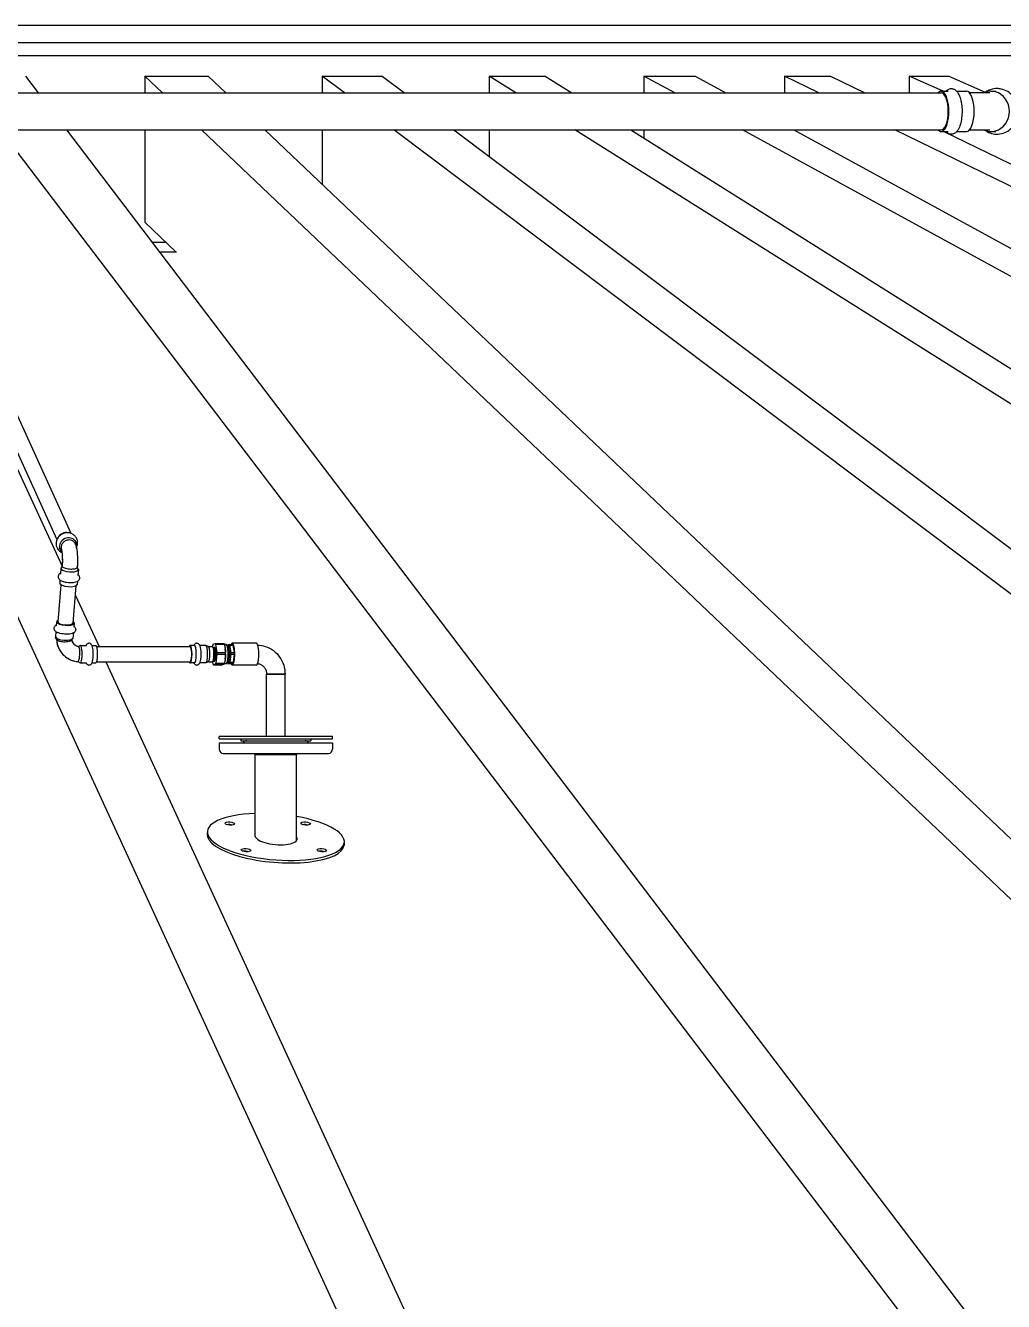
# Model space of a CAD drawing. Header units: millimetres. Extents: x 0 to 157650, y 0 to 89100.
# Drawn here: x 27041 to 28464, y 79103 to 80960 of the extents above; entities that cross this region are included whole.
import ezdxf

# ---------------------------------------------------------------- set-up
doc = ezdxf.new("R2010")
doc.units = ezdxf.units.MM
doc.header["$LTSCALE"] = 150
doc.layers.add('Visible', color=7, linetype='Continuous', lineweight=25)

msp = doc.modelspace()

# ---------------------------------------------------------------- linework, layer by layer
at = {"layer": 'Visible', "color": 9, "true_color": 0xc0c0c0}
for p, q in [((28844.9, 80960.4), (23686, 80960.4)), ((28844.9, 80935.4), (26892, 80935.4)), ((28849.6, 80916.4), (26816.6, 80916.4)), ((27040.6, 80886.8), (27059.2, 80862.4)), ((27214.1, 80886.8), (27306.5, 80886.8)), ((27239.8, 80862.4), (27214.1, 80886.8)), ((27214.1, 80886.8), (27214.1, 80862.4)), ((27306.5, 80886.8), (27332.2, 80862.4)), ((27472.2, 80886.8), (27559.7, 80886.8)), ((27504.6, 80862.4), (27472.2, 80886.8)), ((27472.2, 80886.8), (27472.2, 80862.4)), ((27559.7, 80886.8), (27592.2, 80862.4)), ((27715.4, 80886.8), (27796.9, 80886.8)), ((27754.2, 80862.4), (27715.4, 80886.8)), ((27715.4, 80886.8), (27715.4, 80862.4)), ((27796.9, 80886.8), (27835.8, 80862.4)), ((27940.7, 80886.8), (28015.3, 80886.8)), ((27985.4, 80862.4), (27940.7, 80886.8)), ((27940.7, 80886.8), (27940.7, 80862.4)), ((28015.3, 80886.8), (28060, 80862.4)), ((28145.3, 80886.8), (28211.9, 80886.8)), ((28195.3, 80862.4), (28145.3, 80886.8)), ((28145.3, 80886.8), (28145.3, 80862.4)), ((28211.9, 80886.8), (28261.9, 80862.4)), ((28326.5, 80886.8), (28384.4, 80886.8)), ((28376.1, 80864.7), (28326.5, 80886.8)), ((28326.5, 80886.8), (28326.5, 80862.4)), ((28384.4, 80886.8), (28437.1, 80863.3)), ((26792, 80860), (27086.3, 80212.1)), ((26812.1, 80869.1), (27106.3, 80221.2)), ((26817.7, 80862.4), (28373.2, 80862.4)), ((28373.2, 80864.7), (28383.6, 80864.7)), ((28395.8, 80864.7), (28410.1, 80864.7)), ((28416.3, 80861.5), (28412.9, 80863.8)), ((28443.8, 80862.4), (28415, 80862.4)), ((28445.4, 80864.7), (28452.7, 80864.7)), ((28245, 77458.2), (26705.6, 80802.3)), ((26802, 80807), (27093.7, 80173.2)), ((26839.6, 80808.4), (28373.2, 80808.4)), ((29552.7, 77458.2), (27004.1, 80808.4)), ((27100.2, 80808.4), (29648.8, 77458.2)), ((27214.1, 80808.4), (27214.1, 80674)), ((30819.4, 77458.2), (27296.6, 80808.4)), ((27389, 80808.4), (30911.8, 77458.2)), ((27472.2, 80808.4), (27472.2, 80729.3)), ((32029.2, 77458.2), (27576.4, 80808.4)), ((27663.9, 80808.4), (32116.7, 77458.2)), ((27715.4, 80808.4), (27715.4, 80769.7)), ((33166.8, 77458.2), (27840.1, 80808.4)), ((27921.6, 80808.4), (33248.4, 77458.2)), ((27940.7, 80808.4), (27940.7, 80796.4)), ((34218, 77458.2), (28084.3, 80808.4)), ((28158.8, 80808.4), (34292.6, 77458.2)), ((34997, 77542.4), (28305.9, 80808.4)), ((28373.2, 80806.1), (28383.6, 80806.1)), ((28377.3, 80806.1), (35005.3, 77570.9)), ((28395.8, 80806.1), (28410.1, 80806.1)), ((28416.3, 80809.3), (28412.9, 80807)), ((28415, 80808.4), (28443.8, 80808.4)), ((28445.4, 80806.1), (28452.7, 80806.1)), ((27214.1, 80674), (27260, 80630.4)), ((27245.2, 80644.4), (27225, 80644.4)), ((27260.5, 80630.4), (27235.6, 80630.4)), ((27113, 80210.9), (27114.4, 80207.8)), ((27089.7, 80200.3), (27091.1, 80197.2)), ((27092, 80170.3), (27091.3, 80161.7)), ((27094, 80173.6), (27092.3, 80171.1)), ((27115.9, 80172), (27117.3, 80169.1)), ((27090.6, 80153.3), (27090.3, 80148.7)), ((27117.5, 80168.3), (27116.8, 80159.7)), ((27091.9, 80146.4), (27087.6, 80092.3)), ((27113.8, 80144.7), (27109.5, 80090.5)), ((27116.1, 80151.3), (27115.8, 80146.6)), ((27112.8, 80131.8), (27147.6, 80056.2)), ((27084.7, 80078.1), (27084.1, 80070.7)), ((27085.8, 80092.4), (27085.3, 80086.5)), ((27111.3, 80090.4), (27110.9, 80084.5)), ((27085.9, 80066.4), (27084.3, 80070)), ((27107.6, 80065.4), (27109.3, 80068)), ((27110.2, 80076.1), (27109.6, 80068.7)), ((27313.5, 80059.6), (27316.7, 80060.8)), ((27316.7, 80060.8), (27329.2, 80060.8)), ((27317.2, 80059.6), (27329.8, 80059.6)), ((27317.2, 80059.6), (27319, 80047.8)), ((27332.4, 80059.5), (27329.8, 80059.5)), ((27337.6, 80059.2), (27334.7, 80058.2)), ((27337.6, 80059.2), (27342.5, 80059.2)), ((27376.6, 80061.1), (27341.5, 80061.1)), ((27117.4, 80056.5), (27119.9, 80057.9)), ((27120.3, 80058), (27129.2, 80058)), ((27137.2, 80058), (27142.7, 80058)), ((27144.2, 80056.2), (27280.1, 80056.2)), ((27286.2, 80058), (27280.1, 80058)), ((27285.6, 80058), (27285.7, 80058.1)), ((27294.7, 80057), (27294.1, 80058.1)), ((27302.8, 80058), (27294.1, 80058)), ((27306.8, 80056.2), (27303.1, 80058)), ((27306.7, 80056.2), (27312.3, 80056.2)), ((27314.3, 80055.1), (27312.7, 80056.1)), ((27312.8, 80056), (27313, 80058.1)), ((27314.2, 80055.2), (27315.4, 80055.2)), ((27319.1, 80045.3), (27317.7, 80032.3)), ((27319, 80047.8), (27331.6, 80047.8)), ((27319.1, 80045.3), (27331.6, 80045.3)), ((27331.2, 80052.7), (27331.2, 80053.1)), ((27335.1, 80056.8), (27333.9, 80058.1)), ((27336.4, 80057.1), (27334.8, 80057.1)), ((27338.1, 80058.3), (27342.9, 80058.3)), ((27339.7, 80047.5), (27338.1, 80058.3)), ((27338.5, 80033.5), (27339.8, 80045.3)), ((27339.7, 80047.5), (27344.6, 80047.5)), ((27339.8, 80045.3), (27344.6, 80045.3)), ((27344.6, 80047.5), (27342.9, 80058.3)), ((27343.4, 80033.5), (27344.6, 80045.3)), ((27116.5, 80034.4), (27119.9, 80032.5)), ((27120.3, 80032.4), (27129.2, 80032.4)), ((27137.2, 80032.4), (27142.7, 80032.4)), ((27144.2, 80034.2), (27280.1, 80034.2)), ((27157.7, 80034.2), (28343.6, 77458.2)), ((27286.2, 80032.4), (27280.1, 80032.4)), ((27285.6, 80032.4), (27285.7, 80032.3)), ((27294.7, 80033.5), (27294.1, 80032.3)), ((27302.8, 80032.4), (27294.1, 80032.4)), ((27306.8, 80034.3), (27303.1, 80032.5)), ((27306.7, 80034.2), (27312.3, 80034.2)), ((27314.3, 80035.3), (27312.7, 80034.3)), ((27313.5, 80030.8), (27313, 80034.5)), ((27317.2, 80030.8), (27314, 80029.7)), ((27314, 80029.7), (27326.6, 80029.7)), ((27314.2, 80035.2), (27315.4, 80035.2)), ((27329.8, 80030.8), (27317.2, 80030.8)), ((27317.7, 80032.3), (27330.2, 80032.3)), ((27332.4, 80031), (27329.8, 80031)), ((27331.2, 80037.8), (27331.2, 80037.3)), ((27335.1, 80033.6), (27333.9, 80032.4)), ((27334.6, 80033.2), (27334.8, 80032.2)), ((27336.4, 80033.3), (27334.8, 80033.3)), ((27335.2, 80031.3), (27338.1, 80032.3)), ((27340.1, 80031.3), (27335.2, 80031.3)), ((27338.1, 80032.3), (27343, 80032.3)), ((27338.5, 80033.5), (27343.4, 80033.5)), ((27340.1, 80031.3), (27343, 80032.3)), ((27376.6, 80029.3), (27341.5, 80029.3)), ((27418.3, 80016.2), (27391.4, 80016.2)), ((27391.4, 79925.2), (27391.4, 80016.2)), ((27391.4, 80016.2), (27418.3, 80016.2)), ((27418.3, 79925.2), (27418.3, 80016.2)), ((27487.4, 79925.2), (27322.4, 79925.2)), ((27322.4, 79922.2), (27322.4, 79925.2)), ((27322.4, 79922.2), (27487.4, 79922.2)), ((27322.4, 79916.2), (27487.4, 79916.2)), ((27322.4, 79916.2), (27322.4, 79906.7)), ((27353.9, 79922.2), (27353.9, 79919.2)), ((27353.9, 79919.2), (27455.9, 79919.2)), ((27455.9, 79922.2), (27455.9, 79919.2)), ((27487.4, 79922.2), (27487.4, 79925.2)), ((27487.4, 79916.2), (27487.4, 79906.7)), ((27328.4, 79900.7), (27481.4, 79900.7)), ((27374.7, 79900.7), (27374.7, 79899.2)), ((27374.7, 79899.2), (27435, 79899.2)), ((27374.7, 79779.7), (27374.7, 79899.2)), ((27374.7, 79899.2), (27435, 79899.2)), ((27435, 79900.7), (27435, 79899.2)), ((27435, 79773.8), (27435, 79899.2)), ((27305.2, 79787.3), (27304.9, 79783.5)), ((27375.3, 79778.7), (27375, 79779.2)), ((27435, 79778.8), (27435.1, 79778.7)), ((27504.5, 79771.2), (27504.2, 79767.4))]:
    msp.add_line(p, q, dxfattribs=at)
for centre, start, end in [((27362.4, 79913.2), 90, 150), ((27447.4, 79913.2), 30, 90), ((27328.4, 79906.7), 180, 270), ((27481.4, 79906.7), 270, 0)]:
    msp.add_arc(centre, 6, start, end, dxfattribs=at)
for centre, major_axis, ratio, start_param, end_param in [((28373.2, 80835.4), (0, 29.3), 0.382683, 2.742726, 6.682052), ((28373.2, 80835.4), (0, 27), 0.382683, 3.141593, 6.283185), ((28410.1, 80835.4), (0, 29.3), 0.382683, 3.141593, 6.283185), ((28445.4, 80835.4), (0, 29.3), 0.92388, 2.742726, 6.682052), ((27099.2, 80210.2), (-11.7, -5.3), 0.930307, 3.99273, 5.432048), ((27102.7, 80202.5), (11.7, 5.3), 0.930307, 5.591963, 9.777283), ((27104.7, 80169.3), (12.8, -1), 0.32615, 2.955378, 6.4694), ((27103, 80147.7), (12.8, -1), 0.32615, 3.141593, 6.283185), ((27098.6, 80091.4), (12.8, -1), 0.32615, 2.604842, 6.819935), ((27098.6, 80091.4), (11, -0.9), 0.32615, 3.141593, 6.283185), ((27096.9, 80069.7), (12.8, -1), 0.32615, 3.141593, 6.283185), ((27280.1, 80045.2), (0, 12.8), 0.222567, 2.604842, 6.819935), ((27315.4, 80045.2), (0, 16.6), 0.222567, 0.52561, 0.681081), ((27315.4, 80045.2), (0, 16.6), 0.222567, 5.761597, 5.917069), ((27327.9, 80045.2), (0, 16.6), 0.222623, 5.761625, 5.917096), ((27332.4, 80045.2), (0, -14.2), 0.222567, 0, 3.141593), ((27336.4, 80045.2), (0, 15), 0.222567, 5.766793, 5.911873), ((27341.5, 80045.2), (0, -15.9), 0.222567, 5.786394, 9.921569), ((27341.3, 80045.2), (0, 15), 0.222567, 5.766793, 5.911873), ((27376.6, 80045.2), (0, -15.9), 0.222567, 0, 3.141593), ((27120.3, 80045.2), (0, 12.8), 0.222567, 3.018779, 6.405999), ((27142.7, 80045.2), (0, 12.8), 0.222567, 3.141593, 6.283185), ((27280.1, 80045.2), (0, -11), 0.222567, 0, 3.141593), ((27286.2, 80045.2), (0, 12.8), 0.222567, 3.141593, 6.283185), ((27293.5, 80045.2), (0, -12.8), 0.222567, 0.408186, 2.733406), ((27302.8, 80045.2), (0, 12.8), 0.222567, 3.141593, 6.283185), ((27306.5, 80045.2), (0, 11), 0.222567, 3.248249, 6.176528), ((27312.3, 80045.2), (0, -11), 0.222567, 0, 3.141593), ((27314, 80045.2), (0, -10), 0.222567, 0.13219, 3.009403), ((27315.4, 80045.2), (0, -10), 0.222567, 0, 3.141593), ((27315.4, 80045.2), (0, -16.6), 0.222567, 1.572807, 1.728278), ((27328.5, 80045.2), (0, 14.3), 0.222567, 4.161388, 5.26339), ((27327.9, 80045.2), (0, -16.6), 0.222698, 1.57281, 1.728281), ((27333.2, 80045.2), (0, 13.2), 0.222567, 3.326764, 6.098014), ((27336.4, 80045.2), (0, -15), 0.222567, 3.672398, 3.761238), ((27334.5, 80045.2), (0, 11.9), 0.222567, 3.371917, 6.052861), ((27336.4, 80045.2), (0, 11.9), 0.222567, 3.141593, 6.283185), ((27336.4, 80045.2), (0, 15), 0.222567, 4.719595, 4.864676), ((27341.3, 80045.2), (0, 15), 0.222567, 4.719595, 4.864676), ((27315.4, 80045.2), (0, -16.6), 0.222567, 5.761597, 5.917069), ((27315.4, 80045.2), (0, -16.6), 0.222567, 0.52561, 0.681081), ((27327.9, 80045.2), (0, -16.6), 0.222642, 0.525584, 0.681055), ((27336.4, 80045.2), (0, -15), 0.222567, 5.766793, 5.911873), ((27336.4, 80045.2), (0, 15), 0.222567, 3.672398, 3.817478), ((27341.3, 80045.2), (0, 15), 0.222567, 3.672398, 3.817478), ((27404.9, 79779.2), (99.7, -8.1), 0.333441, 1.904987, 7.573801), ((27404.6, 79775.5), (-99.7, 8.1), 0.333441, 0, 3.141593), ((27337.6, 79794.8), (-6.98, 0.57), 0.333441, 4.082049, 5.342729), ((27337.9, 79794.3), (6.98, -0.57), 0.333441, 1.16839, 2.027212), ((27404.9, 79779.2), (-30.6, 2.8), 0.3522, 6.134905, 6.540226), ((27404.6, 79775.5), (30.6, -2.8), 0.3522, 2.944564, 2.970739), ((27447.9, 79794.8), (-6.98, 0.57), 0.333441, 4.082049, 5.342729), ((27448.2, 79794.3), (6.98, -0.57), 0.333441, 1.16839, 2.027212), ((27405.2, 79778.7), (30.6, -2.8), 0.3522, 3.398633, 6.540226), ((27404.9, 79775), (30.6, -2.8), 0.3522, 0.178943, 0.213469), ((27361.2, 79756.1), (-6.98, 0.57), 0.333441, 4.082049, 5.342729), ((27361.5, 79755.6), (6.98, -0.57), 0.333441, 1.16839, 2.027212), ((27471.5, 79756.1), (-6.98, 0.57), 0.333441, 4.082049, 5.342729), ((27471.8, 79755.6), (6.98, -0.57), 0.333441, 1.16839, 2.027212)]:
    msp.add_ellipse(centre, major_axis=major_axis, ratio=ratio, start_param=start_param, end_param=end_param, dxfattribs=at)
for centre in [(27337.9, 79798.6), (27448.2, 79798.6), (27361.5, 79759.9), (27471.8, 79759.9)]:
    msp.add_ellipse(centre, major_axis=(6.98, -0.57), ratio=0.333441, dxfattribs=at)
for points, knots in [([(28380.2, 80864.7), (28381.4, 80866), (28382.7, 80867.1), (28385.8, 80868.5), (28387.5, 80868.7), (28390.6, 80868.3), (28392, 80867.8), (28394.7, 80866.1), (28395.9, 80864.8), (28398.5, 80861.1), (28399.7, 80858.6), (28401.6, 80852.7), (28402.4, 80849.5), (28403.3, 80842.8), (28403.6, 80839.4), (28403.6, 80832.5), (28403.4, 80829.1), (28402.6, 80822.6), (28402, 80819.4), (28400.3, 80813.6), (28399.2, 80811), (28396.3, 80806.4), (28394.6, 80804.4), (28390.6, 80802.4), (28388.9, 80802.1), (28385.7, 80802.4), (28384.3, 80802.9), (28382, 80804.3), (28381.1, 80805.1), (28380.2, 80806.1)], [1.163551, 1.163551, 1.163551, 1.163551, 1.402279, 1.402279, 1.621234, 1.621234, 1.810125, 1.810125, 2.061332, 2.061332, 2.424538, 2.424538, 2.782151, 2.782151, 3.123268, 3.123268, 3.460084, 3.460084, 3.80022, 3.80022, 4.154032, 4.154032, 4.525411, 4.525411, 4.751878, 4.751878, 4.939621, 4.939621, 5.119634, 5.119634, 5.119634, 5.119634]), ([(28454.5, 80868.6), (28451.3, 80868.6), (28448, 80868), (28442.6, 80866.1), (28440.3, 80865), (28438.3, 80863.7)], [0, 0, 0, 0, 0.3130109, 0.3130109, 0.5472053, 0.5472053, 0.5472053, 0.5472053]), ([(28438.3, 80807.1), (28440.8, 80805.4), (28443.6, 80804.1), (28449.7, 80802.4), (28453, 80802.1), (28459.6, 80802.5), (28462.8, 80803.2), (28468.9, 80805.8), (28471.8, 80807.6), (28476.9, 80812.1), (28479.1, 80814.8), (28482.6, 80820.7), (28483.9, 80824.1), (28485.5, 80831), (28485.7, 80834.6), (28485.2, 80841.7), (28484.4, 80845.2), (28481.8, 80851.7), (28479.9, 80854.8), (28475.5, 80860.1), (28472.9, 80862.4), (28467.1, 80865.9), (28464, 80867.2), (28458.7, 80868.4), (28456.6, 80868.6), (28454.5, 80868.6)], [2.594387, 2.594387, 2.594387, 2.594387, 2.884565, 2.884565, 3.198727, 3.198727, 3.511797, 3.511797, 3.827087, 3.827087, 4.14645, 4.14645, 4.469596, 4.469596, 4.794987, 4.794987, 5.120821, 5.120821, 5.445287, 5.445287, 5.766604, 5.766604, 6.083699, 6.083699, 6.283185, 6.283185, 6.283185, 6.283185]), ([(27115.3, 80201.8), (27115.4, 80202), (27115.4, 80202.2), (27116.1, 80203.9), (27116.4, 80205.5), (27116.4, 80208.8), (27116.2, 80210.4), (27115.2, 80213.4), (27114.5, 80214.8), (27112.6, 80217.3), (27111.4, 80218.4), (27108.8, 80220.2), (27107.3, 80220.9), (27104.2, 80221.8), (27102.5, 80222), (27099.1, 80221.9), (27097.5, 80221.5), (27094.3, 80220.4), (27092.8, 80219.6), (27090, 80217.5), (27088.9, 80216.3), (27086.9, 80213.5), (27086.2, 80212), (27085.3, 80208.9), (27085, 80207.2), (27085.2, 80204), (27085.5, 80202.5), (27086.7, 80199.5), (27087.5, 80198.1), (27089.5, 80195.7), (27090.8, 80194.7), (27092.6, 80193.6), (27093.1, 80193.4), (27093.6, 80193.1)], [1.267365, 1.267365, 1.267365, 1.267365, 1.307321, 1.307321, 1.627254, 1.627254, 1.941354, 1.941354, 2.251927, 2.251927, 2.56323, 2.56323, 2.879029, 2.879029, 3.200673, 3.200673, 3.526986, 3.526986, 3.855475, 3.855475, 4.183316, 4.183316, 4.507717, 4.507717, 4.826549, 4.826549, 5.139751, 5.139751, 5.450118, 5.450118, 5.762015, 5.762015, 5.86687, 5.86687, 5.86687, 5.86687]), ([(27104.1, 80211.5), (27103.1, 80211.5), (27102, 80211.4), (27100, 80210.9), (27099, 80210.5), (27096.9, 80209.3), (27095.7, 80208.3), (27093.9, 80206.1), (27093.2, 80204.9), (27092.4, 80202.2), (27092.2, 80200.9), (27092.5, 80199), (27092.6, 80198.4), (27092.7, 80197.9)], [-6.946117, -6.946117, -6.946117, -6.946117, -6.629451, -6.629451, -6.320608, -6.320608, -5.883587, -5.883587, -5.44564, -5.44564, -5.006456, -5.006456, -4.820616, -4.820616, -4.820616, -4.820616]), ([(27113.6, 80204.7), (27113.6, 80204.9), (27113.5, 80205.1), (27113, 80206.5), (27112.3, 80207.5), (27110.5, 80209.4), (27109.3, 80210.1), (27106.9, 80211.2), (27105.5, 80211.4), (27104.1, 80211.5)], [-1.325822, -1.325822, -1.325822, -1.325822, -1.258917, -1.258917, -0.845974, -0.845974, -0.426647, -0.426647, 0, 0, 0, 0]), ([(27092.7, 80197.9), (27092.8, 80197.6), (27092.9, 80197.2), (27093.2, 80196), (27093.3, 80195), (27093.7, 80192.5), (27093.8, 80190.9), (27094, 80187.3), (27094.1, 80185.4), (27094.2, 80181.4), (27094.2, 80179.3), (27094.1, 80175.9), (27094, 80174.6), (27094, 80173.3)], [3.286253, 3.286253, 3.286253, 3.286253, 3.437537, 3.437537, 3.643883, 3.643883, 3.898994, 3.898994, 4.156946, 4.156946, 4.414898, 4.414898, 4.576013, 4.576013, 4.576013, 4.576013]), ([(27092.7, 80197.9), (27092.8, 80197.7), (27092.8, 80197.5), (27093, 80196.8), (27093.1, 80196.1), (27093.5, 80194.1), (27093.6, 80192.8), (27093.9, 80189.5), (27094, 80187.5), (27094.2, 80183.2), (27094.2, 80180.9), (27094.1, 80176.8), (27094.1, 80175), (27094, 80173.3)], [0.485226, 0.485226, 0.485226, 0.485226, 0.569901, 0.569901, 0.753734, 0.753734, 0.991452, 0.991452, 1.266247, 1.266247, 1.558858, 1.558858, 1.774986, 1.774986, 1.774986, 1.774986]), ([(27113.6, 80204.7), (27114.2, 80203), (27114.6, 80201.2), (27115.2, 80197.5), (27115.5, 80195.4), (27115.9, 80191.1), (27116, 80188.8), (27116.2, 80184.1), (27116.2, 80181.6), (27116.1, 80176.7), (27116.1, 80174.2), (27115.9, 80171.8)], [3.258219, 3.258219, 3.258219, 3.258219, 3.524479, 3.524479, 3.790739, 3.790739, 4.056998, 4.056998, 4.323258, 4.323258, 4.589518, 4.589518, 4.589518, 4.589518]), ([(27113.6, 80204.7), (27114, 80203.6), (27114.3, 80202.5), (27115, 80199.2), (27115.3, 80196.9), (27115.8, 80191.9), (27116, 80189.2), (27116.2, 80183.6), (27116.2, 80180.7), (27116.1, 80175.8), (27116, 80173.7), (27115.9, 80171.8)], [0.457192, 0.457192, 0.457192, 0.457192, 0.629493, 0.629493, 0.943652, 0.943652, 1.257812, 1.257812, 1.571971, 1.571971, 1.788491, 1.788491, 1.788491, 1.788491]), ([(27094, 80173.3), (27094, 80173.1), (27094, 80172.8), (27094.5, 80172.2), (27095.1, 80171.8), (27096.6, 80171), (27097.5, 80170.6), (27099.8, 80170), (27101.1, 80169.7), (27103.8, 80169.3), (27105.2, 80169.2), (27106.6, 80169.2)], [-1.926484, -1.926484, -1.926484, -1.926484, -1.667573, -1.667573, -1.258917, -1.258917, -0.845974, -0.845974, -0.426647, -0.426647, 0, 0, 0, 0]), ([(27106.6, 80169.2), (27107.7, 80169.2), (27108.7, 80169.2), (27110.6, 80169.4), (27111.4, 80169.5), (27113.3, 80169.8), (27114.2, 80170.1), (27115.5, 80170.8), (27115.8, 80171.2), (27115.9, 80171.7), (27115.9, 80171.7), (27115.9, 80171.8)], [-6.946117, -6.946117, -6.946117, -6.946117, -6.629451, -6.629451, -6.320608, -6.320608, -5.883587, -5.883587, -5.44564, -5.44564, -5.401851, -5.401851, -5.401851, -5.401851]), ([(27091.4, 80163), (27090.6, 80162.6), (27089.9, 80162.1), (27088.7, 80160.7), (27088.3, 80159.9), (27088, 80158.3), (27088, 80157.6), (27088.3, 80156.3), (27088.5, 80155.7), (27089.3, 80154.5), (27089.8, 80154), (27091.4, 80152.7), (27092.5, 80152.1), (27095.2, 80151), (27096.7, 80150.6), (27099.8, 80149.9), (27101.4, 80149.7), (27104.5, 80149.5), (27106.1, 80149.4), (27109.1, 80149.5), (27110.6, 80149.7), (27113.4, 80150.2), (27114.7, 80150.6), (27116.5, 80151.5), (27117.2, 80151.9), (27118.1, 80152.7), (27118.4, 80153.1), (27119.1, 80154.1), (27119.4, 80154.9), (27119.6, 80156.4), (27119.5, 80157.1), (27119.3, 80157.9), (27119.2, 80158.1), (27119.1, 80158.4)], [2.490418, 2.490418, 2.490418, 2.490418, 2.730243, 2.730243, 2.926868, 2.926868, 3.060011, 3.060011, 3.202249, 3.202249, 3.402637, 3.402637, 3.768449, 3.768449, 4.165153, 4.165153, 4.520504, 4.520504, 4.867547, 4.867547, 5.221256, 5.221256, 5.605576, 5.605576, 5.807743, 5.807743, 5.928377, 5.928377, 6.096127, 6.096127, 6.227886, 6.227886, 6.283185, 6.283185, 6.283185, 6.283185]), ([(27119.1, 80158.4), (27118.8, 80159), (27118.4, 80159.6), (27117.6, 80160.4), (27117.3, 80160.7), (27116.9, 80160.9)], [0, 0, 0, 0, 0.1686485, 0.1686485, 0.2942777, 0.2942777, 0.2942777, 0.2942777]), ([(27112.8, 80083.8), (27113.2, 80083.2), (27113.6, 80082.3), (27113.6, 80080.6), (27113.5, 80079.9), (27113, 80078.7), (27112.7, 80078.2), (27111.8, 80077.1), (27111.2, 80076.7), (27109.4, 80075.6), (27108.2, 80075.2), (27105.4, 80074.6), (27103.8, 80074.4), (27100.6, 80074.2), (27099.1, 80074.3), (27095.9, 80074.5), (27094.4, 80074.7), (27091.4, 80075.2), (27090, 80075.6), (27087.3, 80076.6), (27086.1, 80077.1), (27084.4, 80078.3), (27083.8, 80078.8), (27083, 80079.8), (27082.8, 80080.2), (27082.2, 80081.4), (27082, 80082.2), (27082.1, 80083.7), (27082.3, 80084.3), (27082.8, 80085.5), (27083.2, 80086), (27084.2, 80087), (27084.8, 80087.4), (27085.4, 80087.8)], [0, 0, 0, 0, 0.199509, 0.199509, 0.332808, 0.332808, 0.474668, 0.474668, 0.673764, 0.673764, 1.036872, 1.036872, 1.434631, 1.434631, 1.790236, 1.790236, 2.137287, 2.137287, 2.49079, 2.49079, 2.874397, 2.874397, 3.077899, 3.077899, 3.200278, 3.200278, 3.36916, 3.36916, 3.50095, 3.50095, 3.649414, 3.649414, 3.851991, 3.851991, 3.851991, 3.851991]), ([(27111, 80085.8), (27111.1, 80085.6), (27111.3, 80085.5), (27111.9, 80084.9), (27112.4, 80084.5), (27112.8, 80083.8)], [6.0481317, 6.0481317, 6.0481317, 6.0481317, 6.1063576, 6.1063576, 6.2831853, 6.2831853, 6.2831853, 6.2831853]), ([(27085.8, 80066.7), (27085.9, 80063.5), (27086.5, 80060.4), (27088.5, 80054.2), (27090, 80051.3), (27093.7, 80045.9), (27096, 80043.5), (27101.2, 80039.5), (27104.1, 80037.9), (27110.2, 80035.5), (27113.4, 80034.7), (27116.6, 80034.4)], [3.250051, 3.250051, 3.250051, 3.250051, 3.515989, 3.515989, 3.789774, 3.789774, 4.063559, 4.063559, 4.337344, 4.337344, 4.611129, 4.611129, 4.611129, 4.611129]), ([(27085.8, 80066.7), (27085.9, 80064.3), (27086.2, 80061.8), (27087.8, 80055.9), (27089.3, 80052.4), (27093.3, 80046.3), (27095.9, 80043.6), (27101.7, 80039.1), (27105, 80037.4), (27111.1, 80035.3), (27113.9, 80034.7), (27116.6, 80034.4)], [3.13352, 3.13352, 3.13352, 3.13352, 3.339221, 3.339221, 3.647748, 3.647748, 3.953576, 3.953576, 4.262974, 4.262974, 4.494598, 4.494598, 4.494598, 4.494598]), ([(27107.6, 80065.4), (27107.6, 80065.4), (27107.5, 80065.3), (27107, 80064.8), (27106.4, 80064.4), (27104.6, 80063.7), (27103.5, 80063.4), (27101.1, 80063), (27099.8, 80062.9), (27097.1, 80062.9), (27095.7, 80062.9), (27093.1, 80063.2), (27091.8, 80063.5), (27089.5, 80064.1), (27088.5, 80064.5), (27086.9, 80065.3), (27086.3, 80065.8), (27086, 80066.2)], [-2.994766, -2.994766, -2.994766, -2.994766, -2.933844, -2.933844, -2.496625, -2.496625, -2.076812, -2.076812, -1.667573, -1.667573, -1.258917, -1.258917, -0.845974, -0.845974, -0.426647, -0.426647, 0, 0, 0, 0]), ([(27107.9, 80065.9), (27108.1, 80065.1), (27108.3, 80064.3), (27108.9, 80062.7), (27109.4, 80061.9), (27110.5, 80060.3), (27111.2, 80059.6), (27112.7, 80058.4), (27113.6, 80057.9), (27115.5, 80057), (27116.5, 80056.7), (27117.6, 80056.5)], [3.370057, 3.370057, 3.370057, 3.370057, 3.570017, 3.570017, 3.808912, 3.808912, 4.047806, 4.047806, 4.2867, 4.2867, 4.525594, 4.525594, 4.525594, 4.525594]), ([(27107.9, 80065.9), (27108, 80065.6), (27108.1, 80065.2), (27108.5, 80063.7), (27109, 80062.5), (27110.4, 80060.4), (27111.3, 80059.5), (27113.4, 80058), (27114.6, 80057.3), (27116.5, 80056.7), (27117, 80056.6), (27117.6, 80056.5)], [3.253526, 3.253526, 3.253526, 3.253526, 3.339221, 3.339221, 3.653381, 3.653381, 3.96754, 3.96754, 4.281699, 4.281699, 4.409064, 4.409064, 4.409064, 4.409064]), ([(27139, 80040.9), (27139.2, 80042.3), (27139.2, 80043.8), (27139.2, 80046.8), (27139.2, 80048.2), (27138.9, 80051.1), (27138.8, 80052.4), (27138.3, 80055), (27138, 80056.2), (27137.2, 80058), (27136.9, 80058.7), (27136, 80059.7), (27135.8, 80060), (27134.9, 80060.6), (27134.3, 80060.9), (27133, 80061.1), (27132.5, 80061), (27131.5, 80060.8), (27131, 80060.6), (27130.1, 80060.1), (27129.8, 80059.7), (27129.1, 80058.9), (27128.8, 80058.5), (27128.6, 80058)], [0, 0, 0, 0, 0.345823, 0.345823, 0.685655, 0.685655, 1.031613, 1.031613, 1.408148, 1.408148, 1.662714, 1.662714, 1.756529, 1.756529, 1.876191, 1.876191, 1.962261, 1.962261, 2.050156, 2.050156, 2.162168, 2.162168, 2.32579, 2.32579, 2.32579, 2.32579]), ([(27294.1, 80058.1), (27293.8, 80058.6), (27293.6, 80059), (27292.7, 80060), (27292.2, 80060.5), (27290.8, 80061), (27290.2, 80061.1), (27289.1, 80061), (27288.6, 80060.9), (27287.7, 80060.5), (27287.3, 80060.2), (27286.5, 80059.5), (27286.2, 80059.1), (27285.9, 80058.5), (27285.8, 80058.3), (27285.7, 80058.1)], [1.1626101, 1.1626101, 1.1626101, 1.1626101, 1.3258846, 1.3258846, 1.4891591, 1.4891591, 1.5838223, 1.5838223, 1.6689968, 1.6689968, 1.7680072, 1.7680072, 1.913575, 1.913575, 1.9789826, 1.9789826, 1.9789826, 1.9789826]), ([(27378.5, 80058.6), (27382.3, 80058.5), (27386, 80057.8), (27393.8, 80055.2), (27397.7, 80053.1), (27404.8, 80047.8), (27407.9, 80044.6), (27413, 80037.5), (27415, 80033.5), (27417.6, 80025.1), (27418.3, 80020.6), (27418.3, 80016.2)], [6.328433, 6.328433, 6.328433, 6.328433, 6.597345, 6.597345, 6.911504, 6.911504, 7.225663, 7.225663, 7.539822, 7.539822, 7.853982, 7.853982, 7.853982, 7.853982]), ([(27116.6, 80034.4), (27116.9, 80034.4), (27117.1, 80034.5), (27117.6, 80035), (27117.9, 80035.6), (27118.5, 80037.3), (27118.8, 80038.4), (27119.2, 80040.9), (27119.4, 80042.3), (27119.6, 80045.2), (27119.7, 80046.7), (27119.6, 80049.4), (27119.5, 80050.7), (27119.3, 80053), (27119.1, 80054), (27118.7, 80055.2), (27118.5, 80055.5), (27118.2, 80056), (27118.1, 80056.2), (27117.8, 80056.4), (27117.7, 80056.5), (27117.6, 80056.5)], [-6.596198, -6.596198, -6.596198, -6.596198, -6.320608, -6.320608, -5.883587, -5.883587, -5.44564, -5.44564, -5.006456, -5.006456, -4.565732, -4.565732, -4.153695, -4.153695, -3.717262, -3.717262, -3.496908, -3.496908, -3.29028, -3.29028, -3.148124, -3.148124, -3.148124, -3.148124]), ([(27128.6, 80032.4), (27128.9, 80031.8), (27129.3, 80031.2), (27130.2, 80030.4), (27130.5, 80030.2), (27131.3, 80029.7), (27131.9, 80029.5), (27133.1, 80029.4), (27133.6, 80029.5), (27134.6, 80029.8), (27135.1, 80030), (27135.9, 80030.6), (27136.2, 80030.9), (27137, 80031.9), (27137.3, 80032.5), (27138.1, 80034.6), (27138.5, 80036.3), (27138.9, 80039.1), (27139, 80039.9), (27139, 80040.9)], [4.639632, 4.639632, 4.639632, 4.639632, 4.857051, 4.857051, 4.928655, 4.928655, 5.035442, 5.035442, 5.120128, 5.120128, 5.210773, 5.210773, 5.331345, 5.331345, 5.551714, 5.551714, 6.061103, 6.061103, 6.283185, 6.283185, 6.283185, 6.283185]), ([(27285.7, 80032.3), (27285.9, 80031.9), (27286.2, 80031.4), (27287, 80030.5), (27287.6, 80030), (27288.9, 80029.5), (27289.5, 80029.4), (27290.6, 80029.5), (27291.1, 80029.6), (27292, 80030), (27292.4, 80030.3), (27293.2, 80031), (27293.5, 80031.4), (27293.9, 80032), (27294, 80032.2), (27294.1, 80032.3)], [4.3042027, 4.3042027, 4.3042027, 4.3042027, 4.4674772, 4.4674772, 4.6307517, 4.6307517, 4.7254149, 4.7254149, 4.8105894, 4.8105894, 4.9095998, 4.9095998, 5.0551677, 5.0551677, 5.1205752, 5.1205752, 5.1205752, 5.1205752]), ([(27378.4, 80031.7), (27379.3, 80031.5), (27380.2, 80031.3), (27382.5, 80030.6), (27383.9, 80029.8), (27386.4, 80028), (27387.6, 80026.8), (27389.4, 80024.2), (27390.2, 80022.7), (27391.1, 80019.6), (27391.4, 80018), (27391.4, 80016.3), (27391.4, 80016.3), (27391.4, 80016.2)], [6.410855, 6.410855, 6.410855, 6.410855, 6.597345, 6.597345, 6.911504, 6.911504, 7.225663, 7.225663, 7.539014, 7.539014, 7.844641, 7.844641, 7.853982, 7.853982, 7.853982, 7.853982])]:
    msp.add_open_spline(points, degree=3, knots=knots, dxfattribs=at)
msp.add_open_spline([(27086, 80066.2), (27086, 80066.3), (27086, 80066.4), (27085.9, 80066.4)], degree=3, dxfattribs=at)
for points, weights in [([(27329.8, 80059.6), (27331.5, 80053.7), (27331.6, 80047.8)], [2.58508153772, 2.86513203764, 2.58508153772]), ([(27331.6, 80045.3), (27331.7, 80038.8), (27330.2, 80032.3)], [2.58508153772, 2.86513203764, 2.58508153772]), ([(27329.8, 80030.8), (27329, 80030.3), (27326.6, 80029.7)], [2.585349433, 2.86542895491, 2.585349433])]:
    msp.add_rational_spline(points, weights, degree=2, dxfattribs=at)

doc.saveas('drawing.dxf')
